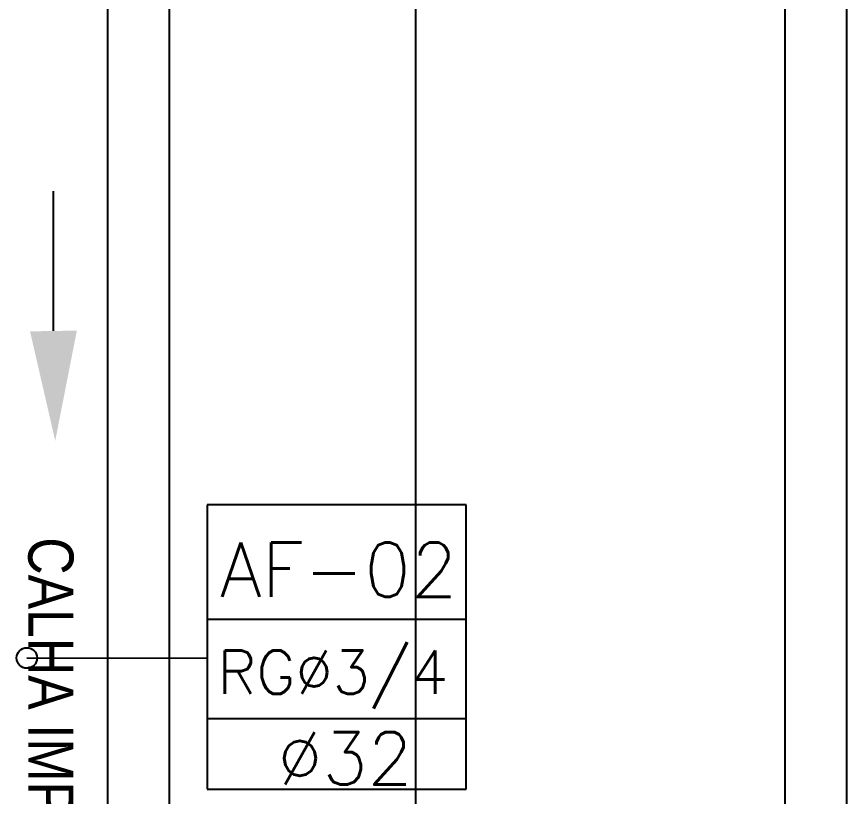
# Model space of a CAD drawing. Header units: millimetres. Extents: x -336 to -33, y -135 to 770.
# Drawn here: x -300.802 to -296.758, y 725.607 to 729.407 of the extents above; entities that cross this region are included whole.
import ezdxf
from ezdxf.enums import TextEntityAlignment as Align

# ---------------------------------------------------------------- set-up
doc = ezdxf.new("R2010")
doc.units = ezdxf.units.MM
doc.header["$LTSCALE"] = 50
doc.header["$MEASUREMENT"] = 0
doc.layers.get('0').update_dxf_attribs({"linetype": 'CONTINUOUS'})
for name, color, linetype in [('-HIDRO', 8, 'CONTINUOUS'), ('A-PEN-B', 5, 'CONTINUOUS'), ('AF', 5, 'CONTINUOUS'), ('COTA', 7, 'CONTINUOUS'), ('E-txt-g', 3, 'CONTINUOUS'), ('Prumadas_L', 1, 'CONTINUOUS'), ('Prumadas_Q', 3, 'CONTINUOUS'), ('Prumadas_T', 2, 'CONTINUOUS'), ('TUBULAÇÃO_ESGOTO', 5, 'CONTINUOUS')]:
    doc.layers.add(name, color=color, linetype=linetype)
doc.layers.add('E-Txt-W', color=7, linetype='CONTINUOUS', lineweight=20)
doc.styles.add('F2', font='swissc.ttf')
doc.styles.add('REG60', font='romans.shx', dxfattribs={"width": 0.8, "height": 0.15})
doc.styles.add('REG80', font='romans.shx', dxfattribs={"width": 0.8, "height": 0.2})
doc.styles.add('ROMANS', font='romans', dxfattribs={"height": 0.1})

# ---------------------------------------------------------------- blocks, each defined once
blk = doc.blocks.new('TXT-AMB75')
at = {"layer": 'E-txt-g', "style": 'REG80', "width": 0.8, "flags": 8}
blk.add_attdef('TXT', text='', height=0.2, dxfattribs=at).set_placement((0.0055, 0.2964), align=Align.CENTER)
at = {"layer": 'E-Txt-W', "style": 'REG60', "width": 0.8, "flags": 8}
blk.add_attdef('TXT', text='', height=0.15, dxfattribs=at).set_placement((0.0055, 0.0271), align=Align.CENTER)

msp = doc.modelspace()

# ---------------------------------------------------------------- linework, layer by layer
at = {"layer": '-HIDRO', "linetype": 'Continuous'}
for p, q in [((-296.758, 753.4228), (-296.758, 703.4228)), ((-297.058, 753.1228), (-297.058, 703.7228)), ((-300.058, 733.1161), (-300.058, 726.4028)), ((-300.358, 732.8161), (-300.358, 719.1028)), ((-300.058, 726.4028), (-300.058, 718.8028)), ((-300.358, 726.1028), (-300.358, 719.1028))]:
    msp.add_line(p, q, dxfattribs=at)
at = {"layer": 'A-PEN-B'}
msp.add_circle((-300.7517, 726.2816), 0.05, dxfattribs=at)
at = {"layer": 'AF'}
msp.add_line((-300.6222, 727.8749), (-300.6222, 728.5569), dxfattribs=at)
at = {"layer": 'COTA', "color": 8, "linetype": 'Continuous'}
msp.add_line((-298.858, 743.8135), (-298.858, 717.6028), dxfattribs=at)
at = {"layer": 'Prumadas_L'}
for p, q in [((-298.6109, 726.4687), (-299.8726, 726.4687)), ((-300.7517, 726.2816), (-299.8726, 726.2811)), ((-298.6109, 725.9847), (-299.8726, 725.9847))]:
    msp.add_line(p, q, dxfattribs=at)
at = {"layer": 'Prumadas_Q'}
for p, q in [((-298.6109, 727.0271), (-299.8726, 727.0271)), ((-299.8726, 727.0271), (-299.8726, 725.6422)), ((-298.6109, 725.6422), (-298.6109, 727.0271)), ((-299.8726, 725.6422), (-298.6109, 725.6422))]:
    msp.add_line(p, q, dxfattribs=at)
at = {"layer": 'TUBULAÇÃO_ESGOTO'}
msp.add_solid([(-300.6135, 727.3398), (-300.7362, 727.8731), (-300.5081, 727.8767)], dxfattribs=at)

# ---------------------------------------------------------------- block references
ref = msp.add_blockref('TXT-AMB75', (-301.1767, 725.1905), dxfattribs=dict(xscale=1.458, yscale=1.458, zscale=1.458, rotation=270))
ref.add_attrib('TXT', 'CALHA IMPERMEABILIZADA', dxfattribs={"layer": 'E-txt-g', "color": 2, "height": 0.22, "rotation": 270, "style": 'F2'}).set_placement((-300.7445, 725.1825), align=Align.CENTER)

# ---------------------------------------------------------------- texts
at = {"layer": 'Prumadas_T', "style": 'ROMANS'}
for s, height, p in [('AF-02', 0.2646, (-299.2324, 726.5793)), ('RG%%C3/4', 0.21168, (-299.2614, 726.1066)), ('%%C32', 0.25613, (-299.2016, 725.6646))]:
    msp.add_text(s, height=height, rotation=360, dxfattribs=at).set_placement(p, align=Align.CENTER)

doc.saveas('drawing.dxf')
